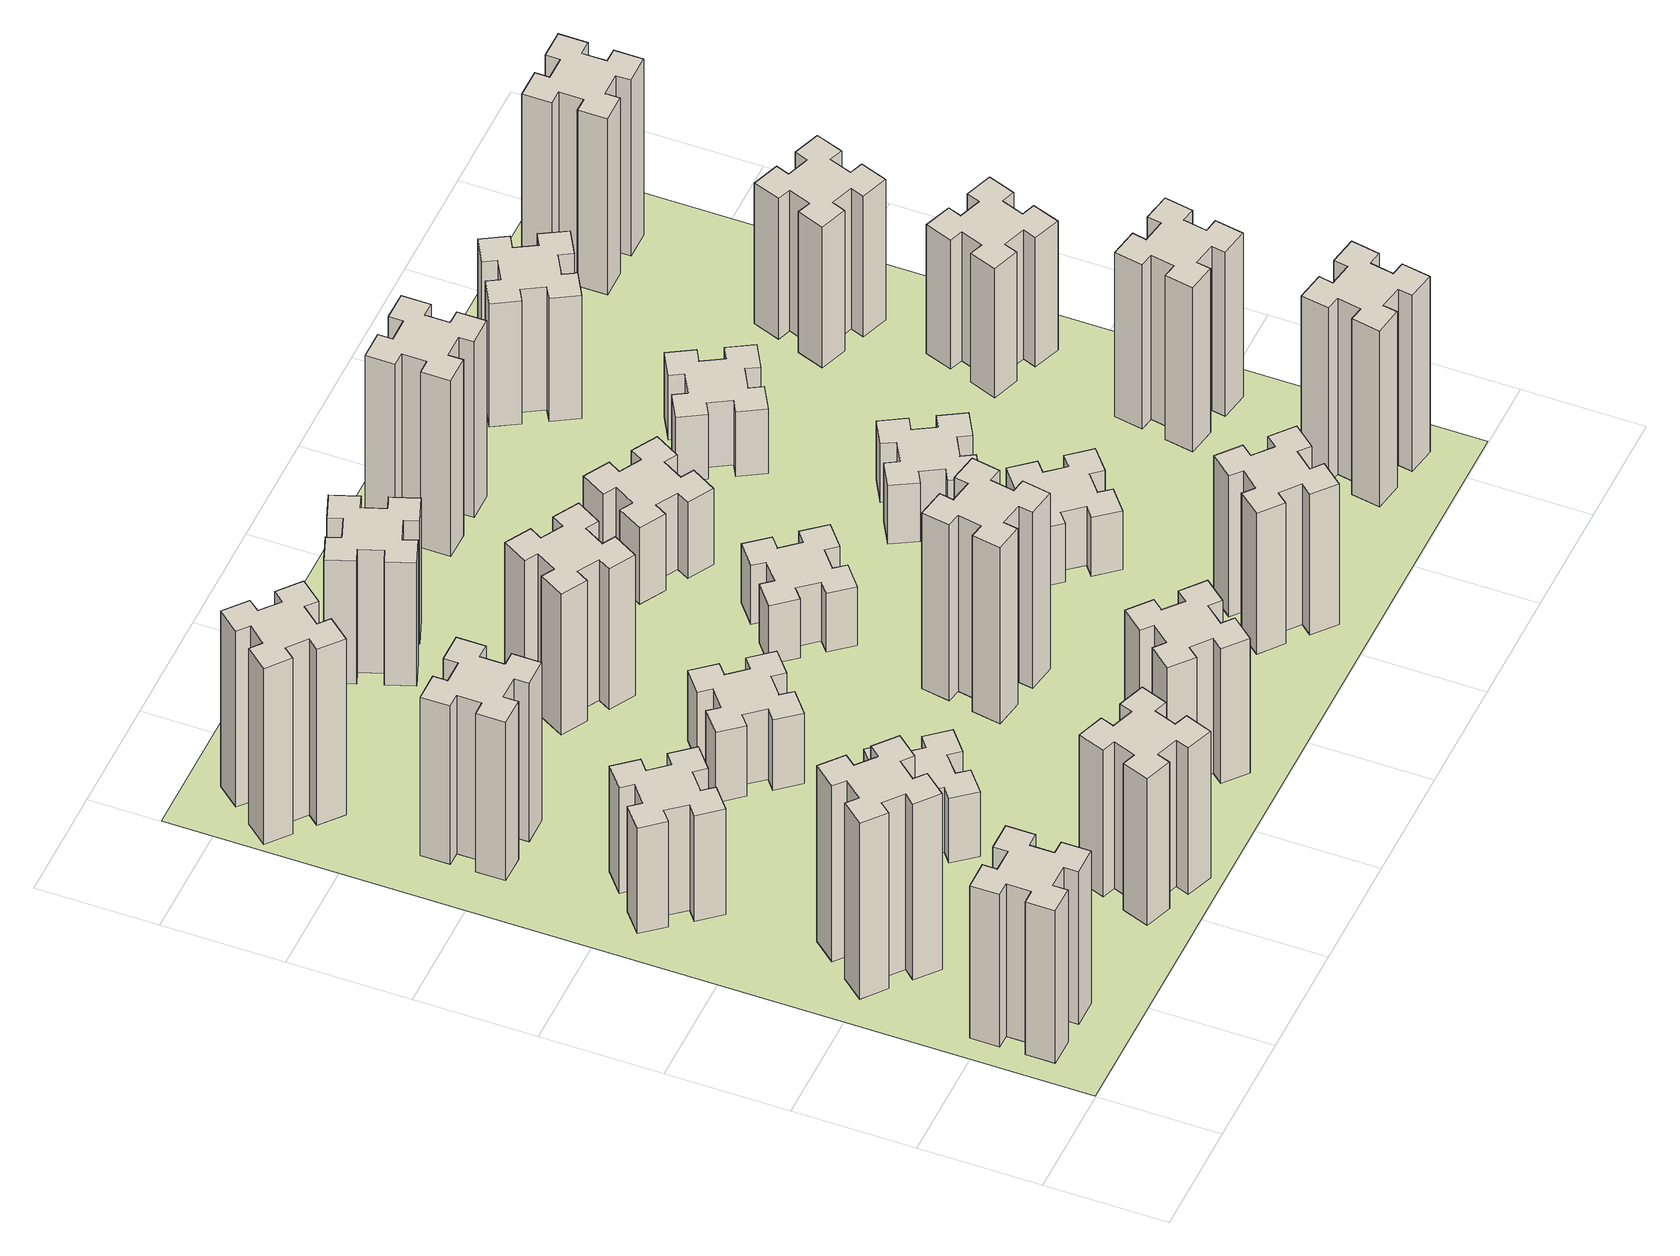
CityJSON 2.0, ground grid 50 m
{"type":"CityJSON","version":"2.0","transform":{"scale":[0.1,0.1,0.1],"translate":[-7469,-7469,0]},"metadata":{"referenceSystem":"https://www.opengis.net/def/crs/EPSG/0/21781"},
"CityObjects":{
"building1":{"type":"Building","attributes":{"class":"1000","function":"1000","usage":"1000","yearOfConstruction":2016,"roofType":"1000","measuredHeight":78,"storeysAboveGround":30,"storeysBelowGround":0},"geometry":[{"type":"Solid","lod":"1","boundaries":[[[[0,1,2,3,4,5,6,7,8,9,10,11,12,13,14,15,16,17,18,19]],[[17,16,20,21]],[[16,15,22,20]],[[15,14,23,22]],[[14,13,24,23]],[[13,12,25,24]],[[12,11,26,25]],[[11,10,27,26]],[[10,9,28,27]],[[9,8,29,28]],[[8,7,30,29]],[[7,6,31,30]],[[6,5,32,31]],[[5,4,33,32]],[[4,3,34,33]],[[3,2,35,34]],[[2,1,36,35]],[[1,0,37,36]],[[0,19,38,37]],[[19,18,39,38]],[[18,17,21,39]],[[24,25,26,27,28,29,30,31,32,33,34,35,36,37,38,39,21,20,22,23]]]]}]},
"building2":{"type":"Building","attributes":{"class":"1000","function":"1000","usage":"1000","yearOfConstruction":2016,"roofType":"1000","measuredHeight":90,"storeysAboveGround":30,"storeysBelowGround":0},"geometry":[{"type":"Solid","lod":"1","boundaries":[[[[40,41,42,43,44,45,46,47,48,49,50,51,52,53,54,55,56,57,58,59]],[[57,56,60,61]],[[56,55,62,60]],[[55,54,63,62]],[[54,53,64,63]],[[53,52,65,64]],[[52,51,66,65]],[[51,50,67,66]],[[50,49,68,67]],[[49,48,69,68]],[[48,47,70,69]],[[47,46,71,70]],[[46,45,72,71]],[[45,44,73,72]],[[44,43,74,73]],[[43,42,75,74]],[[42,41,76,75]],[[41,40,77,76]],[[40,59,78,77]],[[59,58,79,78]],[[58,57,61,79]],[[64,65,66,67,68,69,70,71,72,73,74,75,76,77,78,79,61,60,62,63]]]]}]},
"building3":{"type":"Building","attributes":{"class":"1000","function":"1000","usage":"1000","yearOfConstruction":2016,"roofType":"1000","measuredHeight":54,"storeysAboveGround":30,"storeysBelowGround":0},"geometry":[{"type":"Solid","lod":"1","boundaries":[[[[80,81,82,83,84,85,86,87,88,89,90,91,92,93,94,95,96,97,98,99]],[[97,96,100,101]],[[96,95,102,100]],[[95,94,103,102]],[[94,93,104,103]],[[93,92,105,104]],[[92,91,106,105]],[[91,90,107,106]],[[90,89,108,107]],[[89,88,109,108]],[[88,87,110,109]],[[87,86,111,110]],[[86,85,112,111]],[[85,84,113,112]],[[84,83,114,113]],[[83,82,115,114]],[[82,81,116,115]],[[81,80,117,116]],[[80,99,118,117]],[[99,98,119,118]],[[98,97,101,119]],[[104,105,106,107,108,109,110,111,112,113,114,115,116,117,118,119,101,100,102,103]]]]}]},
"building4":{"type":"Building","attributes":{"class":"1000","function":"1000","usage":"1000","yearOfConstruction":2016,"roofType":"1000","measuredHeight":81,"storeysAboveGround":30,"storeysBelowGround":0},"geometry":[{"type":"Solid","lod":"1","boundaries":[[[[120,121,122,123,124,125,126,127,128,129,130,131,132,133,134,135,136,137,138,139]],[[137,136,140,141]],[[136,135,142,140]],[[135,134,143,142]],[[134,133,144,143]],[[133,132,145,144]],[[132,131,146,145]],[[131,130,147,146]],[[130,129,148,147]],[[129,128,149,148]],[[128,127,150,149]],[[127,126,151,150]],[[126,125,152,151]],[[125,124,153,152]],[[124,123,154,153]],[[123,122,155,154]],[[122,121,156,155]],[[121,120,157,156]],[[120,139,158,157]],[[139,138,159,158]],[[138,137,141,159]],[[144,145,146,147,148,149,150,151,152,153,154,155,156,157,158,159,141,140,142,143]]]]}]},
"building5":{"type":"Building","attributes":{"class":"1000","function":"1000","usage":"1000","yearOfConstruction":2016,"roofType":"1000","measuredHeight":75,"storeysAboveGround":30,"storeysBelowGround":0},"geometry":[{"type":"Solid","lod":"1","boundaries":[[[[160,161,162,163,164,165,166,167,168,169,170,171,172,173,174,175,176,177,178,179]],[[177,176,180,181]],[[176,175,182,180]],[[175,174,183,182]],[[174,173,184,183]],[[173,172,185,184]],[[172,171,186,185]],[[171,170,187,186]],[[170,169,188,187]],[[169,168,189,188]],[[168,167,190,189]],[[167,166,191,190]],[[166,165,192,191]],[[165,164,193,192]],[[164,163,194,193]],[[163,162,195,194]],[[162,161,196,195]],[[161,160,197,196]],[[160,179,198,197]],[[179,178,199,198]],[[178,177,181,199]],[[184,185,186,187,188,189,190,191,192,193,194,195,196,197,198,199,181,180,182,183]]]]}]},
"building6":{"type":"Building","attributes":{"class":"1000","function":"1000","usage":"1000","yearOfConstruction":2016,"roofType":"1000","measuredHeight":90,"storeysAboveGround":30,"storeysBelowGround":0},"geometry":[{"type":"Solid","lod":"1","boundaries":[[[[200,201,202,203,204,205,206,207,208,209,210,211,212,213,214,215,216,217,218,219]],[[217,216,220,221]],[[216,215,222,220]],[[215,214,223,222]],[[214,213,224,223]],[[213,212,225,224]],[[212,211,226,225]],[[211,210,227,226]],[[210,209,228,227]],[[209,208,229,228]],[[208,207,230,229]],[[207,206,231,230]],[[206,205,232,231]],[[205,204,233,232]],[[204,203,234,233]],[[203,202,235,234]],[[202,201,236,235]],[[201,200,237,236]],[[200,219,238,237]],[[219,218,239,238]],[[218,217,221,239]],[[224,225,226,227,228,229,230,231,232,233,234,235,236,237,238,239,221,220,222,223]]]]}]},
"building7":{"type":"Building","attributes":{"class":"1000","function":"1000","usage":"1000","yearOfConstruction":2016,"roofType":"1000","measuredHeight":33,"storeysAboveGround":30,"storeysBelowGround":0},"geometry":[{"type":"Solid","lod":"1","boundaries":[[[[240,241,242,243,244,245,246,247,248,249,250,251,252,253,254,255,256,257,258,259]],[[257,256,260,261]],[[256,255,262,260]],[[255,254,263,262]],[[254,253,264,263]],[[253,252,265,264]],[[252,251,266,265]],[[251,250,267,266]],[[250,249,268,267]],[[249,248,269,268]],[[248,247,270,269]],[[247,246,271,270]],[[246,245,272,271]],[[245,244,273,272]],[[244,243,274,273]],[[243,242,275,274]],[[242,241,276,275]],[[241,240,277,276]],[[240,259,278,277]],[[259,258,279,278]],[[258,257,261,279]],[[264,265,266,267,268,269,270,271,272,273,274,275,276,277,278,279,261,260,262,263]]]]}]},
"building8":{"type":"Building","attributes":{"class":"1000","function":"1000","usage":"1000","yearOfConstruction":2016,"roofType":"1000","measuredHeight":36,"storeysAboveGround":30,"storeysBelowGround":0},"geometry":[{"type":"Solid","lod":"1","boundaries":[[[[280,281,282,283,284,285,286,287,288,289,290,291,292,293,294,295,296,297,298,299]],[[297,296,300,301]],[[296,295,302,300]],[[295,294,303,302]],[[294,293,304,303]],[[293,292,305,304]],[[292,291,306,305]],[[291,290,307,306]],[[290,289,308,307]],[[289,288,309,308]],[[288,287,310,309]],[[287,286,311,310]],[[286,285,312,311]],[[285,284,313,312]],[[284,283,314,313]],[[283,282,315,314]],[[282,281,316,315]],[[281,280,317,316]],[[280,299,318,317]],[[299,298,319,318]],[[298,297,301,319]],[[304,305,306,307,308,309,310,311,312,313,314,315,316,317,318,319,301,300,302,303]]]]}]},
"building9":{"type":"Building","attributes":{"class":"1000","function":"1000","usage":"1000","yearOfConstruction":2016,"roofType":"1000","measuredHeight":69,"storeysAboveGround":30,"storeysBelowGround":0},"geometry":[{"type":"Solid","lod":"1","boundaries":[[[[320,321,322,323,324,325,326,327,328,329,330,331,332,333,334,335,336,337,338,339]],[[337,336,340,341]],[[336,335,342,340]],[[335,334,343,342]],[[334,333,344,343]],[[333,332,345,344]],[[332,331,346,345]],[[331,330,347,346]],[[330,329,348,347]],[[329,328,349,348]],[[328,327,350,349]],[[327,326,351,350]],[[326,325,352,351]],[[325,324,353,352]],[[324,323,354,353]],[[323,322,355,354]],[[322,321,356,355]],[[321,320,357,356]],[[320,339,358,357]],[[339,338,359,358]],[[338,337,341,359]],[[344,345,346,347,348,349,350,351,352,353,354,355,356,357,358,359,341,340,342,343]]]]}]},
"building10":{"type":"Building","attributes":{"class":"1000","function":"1000","usage":"1000","yearOfConstruction":2016,"roofType":"1000","measuredHeight":72,"storeysAboveGround":30,"storeysBelowGround":0},"geometry":[{"type":"Solid","lod":"1","boundaries":[[[[360,361,362,363,364,365,366,367,368,369,370,371,372,373,374,375,376,377,378,379]],[[377,376,380,381]],[[376,375,382,380]],[[375,374,383,382]],[[374,373,384,383]],[[373,372,385,384]],[[372,371,386,385]],[[371,370,387,386]],[[370,369,388,387]],[[369,368,389,388]],[[368,367,390,389]],[[367,366,391,390]],[[366,365,392,391]],[[365,364,393,392]],[[364,363,394,393]],[[363,362,395,394]],[[362,361,396,395]],[[361,360,397,396]],[[360,379,398,397]],[[379,378,399,398]],[[378,377,381,399]],[[384,385,386,387,388,389,390,391,392,393,394,395,396,397,398,399,381,380,382,383]]]]}]},
"building11":{"type":"Building","attributes":{"class":"1000","function":"1000","usage":"1000","yearOfConstruction":2016,"roofType":"1000","measuredHeight":63,"storeysAboveGround":30,"storeysBelowGround":0},"geometry":[{"type":"Solid","lod":"1","boundaries":[[[[400,401,402,403,404,405,406,407,408,409,410,411,412,413,414,415,416,417,418,419]],[[417,416,420,421]],[[416,415,422,420]],[[415,414,423,422]],[[414,413,424,423]],[[413,412,425,424]],[[412,411,426,425]],[[411,410,427,426]],[[410,409,428,427]],[[409,408,429,428]],[[408,407,430,429]],[[407,406,431,430]],[[406,405,432,431]],[[405,404,433,432]],[[404,403,434,433]],[[403,402,435,434]],[[402,401,436,435]],[[401,400,437,436]],[[400,419,438,437]],[[419,418,439,438]],[[418,417,421,439]],[[424,425,426,427,428,429,430,431,432,433,434,435,436,437,438,439,421,420,422,423]]]]}]},
"building12":{"type":"Building","attributes":{"class":"1000","function":"1000","usage":"1000","yearOfConstruction":2016,"roofType":"1000","measuredHeight":90,"storeysAboveGround":30,"storeysBelowGround":0},"geometry":[{"type":"Solid","lod":"1","boundaries":[[[[440,441,442,443,444,445,446,447,448,449,450,451,452,453,454,455,456,457,458,459]],[[457,456,460,461]],[[456,455,462,460]],[[455,454,463,462]],[[454,453,464,463]],[[453,452,465,464]],[[452,451,466,465]],[[451,450,467,466]],[[450,449,468,467]],[[449,448,469,468]],[[448,447,470,469]],[[447,446,471,470]],[[446,445,472,471]],[[445,444,473,472]],[[444,443,474,473]],[[443,442,475,474]],[[442,441,476,475]],[[441,440,477,476]],[[440,459,478,477]],[[459,458,479,478]],[[458,457,461,479]],[[464,465,466,467,468,469,470,471,472,473,474,475,476,477,478,479,461,460,462,463]]]]}]},
"building13":{"type":"Building","attributes":{"class":"1000","function":"1000","usage":"1000","yearOfConstruction":2016,"roofType":"1000","measuredHeight":30,"storeysAboveGround":30,"storeysBelowGround":0},"geometry":[{"type":"Solid","lod":"1","boundaries":[[[[480,481,482,483,484,485,486,487,488,489,490,491,492,493,494,495,496,497,498,499]],[[497,496,500,501]],[[496,495,502,500]],[[495,494,503,502]],[[494,493,504,503]],[[493,492,505,504]],[[492,491,506,505]],[[491,490,507,506]],[[490,489,508,507]],[[489,488,509,508]],[[488,487,510,509]],[[487,486,511,510]],[[486,485,512,511]],[[485,484,513,512]],[[484,483,514,513]],[[483,482,515,514]],[[482,481,516,515]],[[481,480,517,516]],[[480,499,518,517]],[[499,498,519,518]],[[498,497,501,519]],[[504,505,506,507,508,509,510,511,512,513,514,515,516,517,518,519,501,500,502,503]]]]}]},
"building14":{"type":"Building","attributes":{"class":"1000","function":"1000","usage":"1000","yearOfConstruction":2016,"roofType":"1000","measuredHeight":72,"storeysAboveGround":30,"storeysBelowGround":0},"geometry":[{"type":"Solid","lod":"1","boundaries":[[[[520,521,522,523,524,525,526,527,528,529,530,531,532,533,534,535,536,537,538,539]],[[537,536,540,541]],[[536,535,542,540]],[[535,534,543,542]],[[534,533,544,543]],[[533,532,545,544]],[[532,531,546,545]],[[531,530,547,546]],[[530,529,548,547]],[[529,528,549,548]],[[528,527,550,549]],[[527,526,551,550]],[[526,525,552,551]],[[525,524,553,552]],[[524,523,554,553]],[[523,522,555,554]],[[522,521,556,555]],[[521,520,557,556]],[[520,539,558,557]],[[539,538,559,558]],[[538,537,541,559]],[[544,545,546,547,548,549,550,551,552,553,554,555,556,557,558,559,541,540,542,543]]]]}]},
"building15":{"type":"Building","attributes":{"class":"1000","function":"1000","usage":"1000","yearOfConstruction":2016,"roofType":"1000","measuredHeight":39,"storeysAboveGround":30,"storeysBelowGround":0},"geometry":[{"type":"Solid","lod":"1","boundaries":[[[[560,561,562,563,564,565,566,567,568,569,570,571,572,573,574,575,576,577,578,579]],[[577,576,580,581]],[[576,575,582,580]],[[575,574,583,582]],[[574,573,584,583]],[[573,572,585,584]],[[572,571,586,585]],[[571,570,587,586]],[[570,569,588,587]],[[569,568,589,588]],[[568,567,590,589]],[[567,566,591,590]],[[566,565,592,591]],[[565,564,593,592]],[[564,563,594,593]],[[563,562,595,594]],[[562,561,596,595]],[[561,560,597,596]],[[560,579,598,597]],[[579,578,599,598]],[[578,577,581,599]],[[584,585,586,587,588,589,590,591,592,593,594,595,596,597,598,599,581,580,582,583]]]]}]},
"building16":{"type":"Building","attributes":{"class":"1000","function":"1000","usage":"1000","yearOfConstruction":2016,"roofType":"1000","measuredHeight":90,"storeysAboveGround":30,"storeysBelowGround":0},"geometry":[{"type":"Solid","lod":"1","boundaries":[[[[600,601,602,603,604,605,606,607,608,609,610,611,612,613,614,615,616,617,618,619]],[[617,616,620,621]],[[616,615,622,620]],[[615,614,623,622]],[[614,613,624,623]],[[613,612,625,624]],[[612,611,626,625]],[[611,610,627,626]],[[610,609,628,627]],[[609,608,629,628]],[[608,607,630,629]],[[607,606,631,630]],[[606,605,632,631]],[[605,604,633,632]],[[604,603,634,633]],[[603,602,635,634]],[[602,601,636,635]],[[601,600,637,636]],[[600,619,638,637]],[[619,618,639,638]],[[618,617,621,639]],[[624,625,626,627,628,629,630,631,632,633,634,635,636,637,638,639,621,620,622,623]]]]}]},
"building17":{"type":"Building","attributes":{"class":"1000","function":"1000","usage":"1000","yearOfConstruction":2016,"roofType":"1000","measuredHeight":30,"storeysAboveGround":30,"storeysBelowGround":0},"geometry":[{"type":"Solid","lod":"1","boundaries":[[[[640,641,642,643,644,645,646,647,648,649,650,651,652,653,654,655,656,657,658,659]],[[657,656,660,661]],[[656,655,662,660]],[[655,654,663,662]],[[654,653,664,663]],[[653,652,665,664]],[[652,651,666,665]],[[651,650,667,666]],[[650,649,668,667]],[[649,648,669,668]],[[648,647,670,669]],[[647,646,671,670]],[[646,645,672,671]],[[645,644,673,672]],[[644,643,674,673]],[[643,642,675,674]],[[642,641,676,675]],[[641,640,677,676]],[[640,659,678,677]],[[659,658,679,678]],[[658,657,661,679]],[[664,665,666,667,668,669,670,671,672,673,674,675,676,677,678,679,661,660,662,663]]]]}]},
"building18":{"type":"Building","attributes":{"class":"1000","function":"1000","usage":"1000","yearOfConstruction":2016,"roofType":"1000","measuredHeight":30,"storeysAboveGround":30,"storeysBelowGround":0},"geometry":[{"type":"Solid","lod":"1","boundaries":[[[[680,681,682,683,684,685,686,687,688,689,690,691,692,693,694,695,696,697,698,699]],[[697,696,700,701]],[[696,695,702,700]],[[695,694,703,702]],[[694,693,704,703]],[[693,692,705,704]],[[692,691,706,705]],[[691,690,707,706]],[[690,689,708,707]],[[689,688,709,708]],[[688,687,710,709]],[[687,686,711,710]],[[686,685,712,711]],[[685,684,713,712]],[[684,683,714,713]],[[683,682,715,714]],[[682,681,716,715]],[[681,680,717,716]],[[680,699,718,717]],[[699,698,719,718]],[[698,697,701,719]],[[704,705,706,707,708,709,710,711,712,713,714,715,716,717,718,719,701,700,702,703]]]]}]},
"building19":{"type":"Building","attributes":{"class":"1000","function":"1000","usage":"1000","yearOfConstruction":2016,"roofType":"1000","measuredHeight":33,"storeysAboveGround":30,"storeysBelowGround":0},"geometry":[{"type":"Solid","lod":"1","boundaries":[[[[720,721,722,723,724,725,726,727,728,729,730,731,732,733,734,735,736,737,738,739]],[[737,736,740,741]],[[736,735,742,740]],[[735,734,743,742]],[[734,733,744,743]],[[733,732,745,744]],[[732,731,746,745]],[[731,730,747,746]],[[730,729,748,747]],[[729,728,749,748]],[[728,727,750,749]],[[727,726,751,750]],[[726,725,752,751]],[[725,724,753,752]],[[724,723,754,753]],[[723,722,755,754]],[[722,721,756,755]],[[721,720,757,756]],[[720,739,758,757]],[[739,738,759,758]],[[738,737,741,759]],[[744,745,746,747,748,749,750,751,752,753,754,755,756,757,758,759,741,740,742,743]]]]}]},
"building20":{"type":"Building","attributes":{"class":"1000","function":"1000","usage":"1000","yearOfConstruction":2016,"roofType":"1000","measuredHeight":90,"storeysAboveGround":30,"storeysBelowGround":0},"geometry":[{"type":"Solid","lod":"1","boundaries":[[[[760,761,762,763,764,765,766,767,768,769,770,771,772,773,774,775,776,777,778,779]],[[777,776,780,781]],[[776,775,782,780]],[[775,774,783,782]],[[774,773,784,783]],[[773,772,785,784]],[[772,771,786,785]],[[771,770,787,786]],[[770,769,788,787]],[[769,768,789,788]],[[768,767,790,789]],[[767,766,791,790]],[[766,765,792,791]],[[765,764,793,792]],[[764,763,794,793]],[[763,762,795,794]],[[762,761,796,795]],[[761,760,797,796]],[[760,779,798,797]],[[779,778,799,798]],[[778,777,781,799]],[[784,785,786,787,788,789,790,791,792,793,794,795,796,797,798,799,781,780,782,783]]]]}]},
"building21":{"type":"Building","attributes":{"class":"1000","function":"1000","usage":"1000","yearOfConstruction":2016,"roofType":"1000","measuredHeight":63,"storeysAboveGround":30,"storeysBelowGround":0},"geometry":[{"type":"Solid","lod":"1","boundaries":[[[[800,801,802,803,804,805,806,807,808,809,810,811,812,813,814,815,816,817,818,819]],[[817,816,820,821]],[[816,815,822,820]],[[815,814,823,822]],[[814,813,824,823]],[[813,812,825,824]],[[812,811,826,825]],[[811,810,827,826]],[[810,809,828,827]],[[809,808,829,828]],[[808,807,830,829]],[[807,806,831,830]],[[806,805,832,831]],[[805,804,833,832]],[[804,803,834,833]],[[803,802,835,834]],[[802,801,836,835]],[[801,800,837,836]],[[800,819,838,837]],[[819,818,839,838]],[[818,817,821,839]],[[824,825,826,827,828,829,830,831,832,833,834,835,836,837,838,839,821,820,822,823]]]]}]},
"building22":{"type":"Building","attributes":{"class":"1000","function":"1000","usage":"1000","yearOfConstruction":2016,"roofType":"1000","measuredHeight":84,"storeysAboveGround":30,"storeysBelowGround":0},"geometry":[{"type":"Solid","lod":"1","boundaries":[[[[840,841,842,843,844,845,846,847,848,849,850,851,852,853,854,855,856,857,858,859]],[[857,856,860,861]],[[856,855,862,860]],[[855,854,863,862]],[[854,853,864,863]],[[853,852,865,864]],[[852,851,866,865]],[[851,850,867,866]],[[850,849,868,867]],[[849,848,869,868]],[[848,847,870,869]],[[847,846,871,870]],[[846,845,872,871]],[[845,844,873,872]],[[844,843,874,873]],[[843,842,875,874]],[[842,841,876,875]],[[841,840,877,876]],[[840,859,878,877]],[[859,858,879,878]],[[858,857,861,879]],[[864,865,866,867,868,869,870,871,872,873,874,875,876,877,878,879,861,860,862,863]]]]}]},
"building23":{"type":"Building","attributes":{"class":"1000","function":"1000","usage":"1000","yearOfConstruction":2016,"roofType":"1000","measuredHeight":66,"storeysAboveGround":30,"storeysBelowGround":0},"geometry":[{"type":"Solid","lod":"1","boundaries":[[[[880,881,882,883,884,885,886,887,888,889,890,891,892,893,894,895,896,897,898,899]],[[897,896,900,901]],[[896,895,902,900]],[[895,894,903,902]],[[894,893,904,903]],[[893,892,905,904]],[[892,891,906,905]],[[891,890,907,906]],[[890,889,908,907]],[[889,888,909,908]],[[888,887,910,909]],[[887,886,911,910]],[[886,885,912,911]],[[885,884,913,912]],[[884,883,914,913]],[[883,882,915,914]],[[882,881,916,915]],[[881,880,917,916]],[[880,899,918,917]],[[899,898,919,918]],[[898,897,901,919]],[[904,905,906,907,908,909,910,911,912,913,914,915,916,917,918,919,901,900,902,903]]]]}]},
"building24":{"type":"Building","attributes":{"class":"1000","function":"1000","usage":"1000","yearOfConstruction":2016,"roofType":"1000","measuredHeight":72,"storeysAboveGround":30,"storeysBelowGround":0},"geometry":[{"type":"Solid","lod":"1","boundaries":[[[[920,921,922,923,924,925,926,927,928,929,930,931,932,933,934,935,936,937,938,939]],[[937,936,940,941]],[[936,935,942,940]],[[935,934,943,942]],[[934,933,944,943]],[[933,932,945,944]],[[932,931,946,945]],[[931,930,947,946]],[[930,929,948,947]],[[929,928,949,948]],[[928,927,950,949]],[[927,926,951,950]],[[926,925,952,951]],[[925,924,953,952]],[[924,923,954,953]],[[923,922,955,954]],[[922,921,956,955]],[[921,920,957,956]],[[920,939,958,957]],[[939,938,959,958]],[[938,937,941,959]],[[944,945,946,947,948,949,950,951,952,953,954,955,956,957,958,959,941,940,942,943]]]]}]},
"building25":{"type":"Building","attributes":{"class":"1000","function":"1000","usage":"1000","yearOfConstruction":2016,"roofType":"1000","measuredHeight":90,"storeysAboveGround":30,"storeysBelowGround":0},"geometry":[{"type":"Solid","lod":"1","boundaries":[[[[960,961,962,963,964,965,966,967,968,969,970,971,972,973,974,975,976,977,978,979]],[[977,976,980,981]],[[976,975,982,980]],[[975,974,983,982]],[[974,973,984,983]],[[973,972,985,984]],[[972,971,986,985]],[[971,970,987,986]],[[970,969,988,987]],[[969,968,989,988]],[[968,967,990,989]],[[967,966,991,990]],[[966,965,992,991]],[[965,964,993,992]],[[964,963,994,993]],[[963,962,995,994]],[[962,961,996,995]],[[961,960,997,996]],[[960,979,998,997]],[[979,978,999,998]],[[978,977,981,999]],[[984,985,986,987,988,989,990,991,992,993,994,995,996,997,998,999,981,980,982,983]]]]}]},
"landuse1":{"type":"LandUse","attributes":{"name":"plot1","function":"1010"},"geometry":[{"type":"MultiSurface","lod":"1","boundaries":[[[1000,1001,1002,1003]]]}]}
},
"vertices":[
[165,425,0],[165,325,0],[105,325,0],[105,205,0],[225,205,0],[225,265,0],[325,265,0],[325,205,0],[445,205,0],[445,325,0],[385,325,0],[385,425,0],[445,425,0],[445,545,0],[325,545,0],[325,485,0],[225,485,0],[225,545,0],[105,545,0],[105,425,0],[225,485,780],[225,545,780],[325,485,780],[325,545,780],[445,545,780],[445,425,780],[385,425,780],[385,325,780],[445,325,780],[445,205,780],[325,205,780],[325,265,780],[225,265,780],[225,205,780],[105,205,780],[105,325,780],[165,325,780],[165,425,780],[105,425,780],[105,545,780],
[484,1067,0],[408,1132,0],[446,1178,0],[354,1255,0],[277,1163,0],[323,1124,0],[259,1048,0],[213,1086,0],[136,994,0],[228,917,0],[266,963,0],[343,899,0],[304,853,0],[396,776,0],[473,868,0],[427,906,0],[492,983,0],[538,944,0],[615,1036,0],[523,1113,0],[492,983,900],[538,944,900],[427,906,900],[473,868,900],[396,776,900],[304,853,900],[343,899,900],[266,963,900],[228,917,900],[136,994,900],[213,1086,900],[259,1048,900],[323,1124,900],[277,1163,900],[354,1255,900],[446,1178,900],[408,1132,900],[484,1067,900],[523,1113,900],[615,1036,900],
[492,1888,0],[427,1964,0],[473,2003,0],[396,2095,0],[304,2018,0],[343,1972,0],[266,1907,0],[228,1953,0],[136,1876,0],[213,1784,0],[259,1823,0],[323,1746,0],[277,1708,0],[354,1616,0],[446,1693,0],[408,1739,0],[484,1803,0],[523,1757,0],[615,1834,0],[538,1926,0],[484,1803,540],[523,1757,540],[408,1739,540],[446,1693,540],[354,1616,540],[277,1708,540],[323,1746,540],[259,1823,540],[213,1784,540],[136,1876,540],[228,1953,540],[266,1907,540],[343,1972,540],[304,2018,540],[396,2095,540],[473,2003,540],[427,1964,540],[492,1888,540],[538,1926,540],[615,1834,540],
[485,2545,0],[485,2645,0],[545,2645,0],[545,2765,0],[425,2765,0],[425,2705,0],[325,2705,0],[325,2765,0],[205,2765,0],[205,2645,0],[265,2645,0],[265,2545,0],[205,2545,0],[205,2425,0],[325,2425,0],[325,2485,0],[425,2485,0],[425,2425,0],[545,2425,0],[545,2545,0],[425,2485,810],[425,2425,810],[325,2485,810],[325,2425,810],[205,2425,810],[205,2545,810],[265,2545,810],[265,2645,810],[205,2645,810],[205,2765,810],[325,2765,810],[325,2705,810],[425,2705,810],[425,2765,810],[545,2765,810],[545,2645,810],[485,2645,810],[485,2545,810],[545,2545,810],[545,2425,810],
[1029,360,0],[995,266,0],[939,287,0],[897,174,0],[1010,133,0],[1031,189,0],[1125,155,0],[1104,99,0],[1217,57,0],[1258,170,0],[1202,191,0],[1236,285,0],[1292,264,0],[1333,377,0],[1220,418,0],[1200,362,0],[1106,396,0],[1127,452,0],[1014,493,0],[973,380,0],[1106,396,750],[1127,452,750],[1200,362,750],[1220,418,750],[1333,377,750],[1292,264,750],[1236,285,750],[1202,191,750],[1258,170,750],[1217,57,750],[1104,99,750],[1125,155,750],[1031,189,750],[1010,133,750],[897,174,750],[939,287,750],[995,266,750],[1029,360,750],[973,380,750],[1014,493,750],
[384,3387,0],[308,3452,0],[346,3498,0],[254,3575,0],[177,3483,0],[223,3444,0],[159,3368,0],[113,3406,0],[36,3314,0],[128,3237,0],[166,3283,0],[243,3219,0],[204,3173,0],[296,3096,0],[373,3188,0],[327,3226,0],[392,3303,0],[438,3264,0],[515,3356,0],[423,3433,0],[392,3303,900],[438,3264,900],[327,3226,900],[373,3188,900],[296,3096,900],[204,3173,900],[243,3219,900],[166,3283,900],[128,3237,900],[36,3314,900],[113,3406,900],[159,3368,900],[223,3444,900],[177,3483,900],[254,3575,900],[346,3498,900],[308,3452,900],[384,3387,900],[423,3433,900],[515,3356,900],
[983,1232,0],[906,1167,0],[868,1213,0],[776,1136,0],[853,1044,0],[899,1083,0],[963,1006,0],[917,968,0],[994,876,0],[1086,953,0],[1048,999,0],[1124,1063,0],[1163,1017,0],[1255,1094,0],[1178,1186,0],[1132,1148,0],[1067,1224,0],[1113,1263,0],[1036,1355,0],[944,1278,0],[1067,1224,330],[1113,1263,330],[1132,1148,330],[1178,1186,330],[1255,1094,330],[1163,1017,330],[1124,1063,330],[1048,999,330],[1086,953,330],[994,876,330],[917,968,330],[963,1006,330],[899,1083,330],[853,1044,330],[776,1136,330],[868,1213,330],[906,1167,330],[983,1232,330],[944,1278,330],[1036,1355,330],
[1083,1972,0],[1006,1907,0],[968,1953,0],[876,1876,0],[953,1784,0],[999,1823,0],[1063,1746,0],[1017,1708,0],[1094,1616,0],[1186,1693,0],[1148,1739,0],[1224,1803,0],[1263,1757,0],[1355,1834,0],[1278,1926,0],[1232,1888,0],[1167,1964,0],[1213,2003,0],[1136,2095,0],[1044,2018,0],[1167,1964,360],[1213,2003,360],[1232,1888,360],[1278,1926,360],[1355,1834,360],[1263,1757,360],[1224,1803,360],[1148,1739,360],[1186,1693,360],[1094,1616,360],[1017,1708,360],[1063,1746,360],[999,1823,360],[953,1784,360],[876,1876,360],[968,1953,360],[1006,1907,360],[1083,1972,360],[1044,2018,360],[1136,2095,360],
[1864,427,0],[1788,492,0],[1826,538,0],[1734,615,0],[1657,523,0],[1703,484,0],[1639,408,0],[1593,446,0],[1516,354,0],[1608,277,0],[1646,323,0],[1723,259,0],[1684,213,0],[1776,136,0],[1853,228,0],[1807,266,0],[1872,343,0],[1918,304,0],[1995,396,0],[1903,473,0],[1872,343,690],[1918,304,690],[1807,266,690],[1853,228,690],[1776,136,690],[1684,213,690],[1723,259,690],[1646,323,690],[1608,277,690],[1516,354,690],[1593,446,690],[1639,408,690],[1703,484,690],[1657,523,690],[1734,615,690],[1826,538,690],[1788,492,690],[1864,427,690],[1903,473,690],[1995,396,690],
[1314,2666,0],[1227,2716,0],[1257,2768,0],[1153,2828,0],[1093,2724,0],[1145,2694,0],[1095,2607,0],[1043,2637,0],[983,2533,0],[1087,2473,0],[1117,2525,0],[1204,2475,0],[1174,2423,0],[1278,2363,0],[1338,2467,0],[1286,2497,0],[1336,2584,0],[1388,2554,0],[1448,2658,0],[1344,2718,0],[1336,2584,720],[1388,2554,720],[1286,2497,720],[1338,2467,720],[1278,2363,720],[1174,2423,720],[1204,2475,720],[1117,2525,720],[1087,2473,720],[983,2533,720],[1043,2637,720],[1095,2607,720],[1145,2694,720],[1093,2724,720],[1153,2828,720],[1257,2768,720],[1227,2716,720],[1314,2666,720],[1344,2718,720],[1448,2658,720],
[1125,3456,0],[1031,3422,0],[1010,3478,0],[897,3437,0],[939,3324,0],[995,3345,0],[1029,3251,0],[973,3230,0],[1014,3117,0],[1127,3159,0],[1106,3215,0],[1200,3249,0],[1220,3193,0],[1333,3234,0],[1292,3347,0],[1236,3326,0],[1202,3420,0],[1258,3440,0],[1217,3553,0],[1104,3512,0],[1202,3420,630],[1258,3440,630],[1236,3326,630],[1292,3347,630],[1333,3234,630],[1220,3193,630],[1200,3249,630],[1106,3215,630],[1127,3159,630],[1014,3117,630],[973,3230,630],[1029,3251,630],[995,3345,630],[939,3324,630],[897,3437,630],[1010,3478,630],[1031,3422,630],[1125,3456,630],[1104,3512,630],[1217,3553,630],
[1955,1147,0],[1972,1245,0],[2031,1235,0],[2052,1353,0],[1934,1374,0],[1924,1315,0],[1825,1332,0],[1836,1391,0],[1717,1412,0],[1697,1294,0],[1756,1284,0],[1738,1185,0],[1679,1196,0],[1658,1077,0],[1777,1057,0],[1787,1116,0],[1885,1098,0],[1875,1039,0],[1993,1018,0],[2014,1137,0],[1885,1098,900],[1875,1039,900],[1787,1116,900],[1777,1057,900],[1658,1077,900],[1679,1196,900],[1738,1185,900],[1756,1284,900],[1697,1294,900],[1717,1412,900],[1836,1391,900],[1825,1332,900],[1924,1315,900],[1934,1374,900],[2052,1353,900],[2031,1235,900],[1972,1245,900],[1955,1147,900],[2014,1137,900],[1993,1018,900],
[1972,1988,0],[1907,2064,0],[1953,2103,0],[1876,2195,0],[1784,2118,0],[1823,2072,0],[1746,2007,0],[1708,2053,0],[1616,1976,0],[1693,1884,0],[1739,1923,0],[1803,1846,0],[1757,1808,0],[1834,1716,0],[1926,1793,0],[1888,1839,0],[1964,1903,0],[2003,1857,0],[2095,1934,0],[2018,2026,0],[1964,1903,300],[2003,1857,300],[1888,1839,300],[1926,1793,300],[1834,1716,300],[1757,1808,300],[1803,1846,300],[1739,1923,300],[1693,1884,300],[1616,1976,300],[1708,2053,300],[1746,2007,300],[1823,2072,300],[1784,2118,300],[1876,2195,300],[1953,2103,300],[1907,2064,300],[1972,1988,300],[2018,2026,300],[2095,1934,300],
[2486,323,0],[2563,259,0],[2524,213,0],[2616,136,0],[2693,228,0],[2647,266,0],[2712,343,0],[2758,304,0],[2835,396,0],[2743,473,0],[2704,427,0],[2628,492,0],[2666,538,0],[2574,615,0],[2497,523,0],[2543,484,0],[2479,408,0],[2433,446,0],[2356,354,0],[2448,277,0],[2479,408,720],[2433,446,720],[2543,484,720],[2497,523,720],[2574,615,720],[2666,538,720],[2628,492,720],[2704,427,720],[2743,473,720],[2835,396,720],[2758,304,720],[2712,343,720],[2647,266,720],[2693,228,720],[2616,136,720],[2524,213,720],[2563,259,720],[2486,323,720],[2448,277,720],[2356,354,720],
[2026,2497,0],[2076,2584,0],[2128,2554,0],[2188,2658,0],[2084,2718,0],[2054,2666,0],[1967,2716,0],[1997,2768,0],[1893,2828,0],[1833,2724,0],[1885,2694,0],[1835,2607,0],[1783,2637,0],[1723,2533,0],[1827,2473,0],[1857,2525,0],[1944,2475,0],[1914,2423,0],[2018,2363,0],[2078,2467,0],[1944,2475,390],[1914,2423,390],[1857,2525,390],[1827,2473,390],[1723,2533,390],[1783,2637,390],[1835,2607,390],[1885,2694,390],[1833,2724,390],[1893,2828,390],[1997,2768,390],[1967,2716,390],[2054,2666,390],[2084,2718,390],[2188,2658,390],[2128,2554,390],[2076,2584,390],[2026,2497,390],[2078,2467,390],[2018,2363,390],
[1965,3385,0],[1965,3485,0],[2025,3485,0],[2025,3605,0],[1905,3605,0],[1905,3545,0],[1805,3545,0],[1805,3605,0],[1685,3605,0],[1685,3485,0],[1745,3485,0],[1745,3385,0],[1685,3385,0],[1685,3265,0],[1805,3265,0],[1805,3325,0],[1905,3325,0],[1905,3265,0],[2025,3265,0],[2025,3385,0],[1905,3325,900],[1905,3265,900],[1805,3325,900],[1805,3265,900],[1685,3265,900],[1685,3385,900],[1745,3385,900],[1745,3485,900],[1685,3485,900],[1685,3605,900],[1805,3605,900],[1805,3545,900],[1905,3545,900],[1905,3605,900],[2025,3605,900],[2025,3485,900],[1965,3485,900],[1965,3385,900],[2025,3385,900],[2025,3265,900],
[2563,1332,0],[2486,1267,0],[2448,1313,0],[2356,1236,0],[2433,1144,0],[2479,1183,0],[2543,1106,0],[2497,1068,0],[2574,976,0],[2666,1053,0],[2628,1099,0],[2704,1163,0],[2743,1117,0],[2835,1194,0],[2758,1286,0],[2712,1248,0],[2647,1324,0],[2693,1363,0],[2616,1455,0],[2524,1378,0],[2647,1324,300],[2693,1363,300],[2712,1248,300],[2758,1286,300],[2835,1194,300],[2743,1117,300],[2704,1163,300],[2628,1099,300],[2666,1053,300],[2574,976,300],[2497,1068,300],[2543,1106,300],[2479,1183,300],[2433,1144,300],[2356,1236,300],[2448,1313,300],[2486,1267,300],[2563,1332,300],[2524,1378,300],[2616,1455,300],
[2475,1744,0],[2525,1657,0],[2473,1627,0],[2533,1523,0],[2637,1583,0],[2607,1635,0],[2694,1685,0],[2724,1633,0],[2828,1693,0],[2768,1797,0],[2716,1767,0],[2666,1854,0],[2718,1884,0],[2658,1988,0],[2554,1928,0],[2584,1876,0],[2497,1826,0],[2467,1878,0],[2363,1818,0],[2423,1714,0],[2497,1826,300],[2467,1878,300],[2584,1876,300],[2554,1928,300],[2658,1988,300],[2718,1884,300],[2666,1854,300],[2716,1767,300],[2768,1797,300],[2828,1693,300],[2724,1633,300],[2694,1685,300],[2607,1635,300],[2637,1583,300],[2533,1523,300],[2473,1627,300],[2525,1657,300],[2475,1744,300],[2423,1714,300],[2363,1818,300],
[2475,2584,0],[2525,2497,0],[2473,2467,0],[2533,2363,0],[2637,2423,0],[2607,2475,0],[2694,2525,0],[2724,2473,0],[2828,2533,0],[2768,2637,0],[2716,2607,0],[2666,2694,0],[2718,2724,0],[2658,2828,0],[2554,2768,0],[2584,2716,0],[2497,2666,0],[2467,2718,0],[2363,2658,0],[2423,2554,0],[2497,2666,330],[2467,2718,330],[2584,2716,330],[2554,2768,330],[2658,2828,330],[2718,2724,330],[2666,2694,330],[2716,2607,330],[2768,2637,330],[2828,2533,330],[2724,2473,330],[2694,2525,330],[2607,2475,330],[2637,2423,330],[2533,2363,330],[2473,2467,330],[2525,2497,330],[2475,2584,330],[2423,2554,330],[2363,2658,330],
[3504,475,0],[3405,492,0],[3416,551,0],[3297,572,0],[3277,454,0],[3336,444,0],[3318,345,0],[3259,356,0],[3238,237,0],[3357,217,0],[3367,276,0],[3465,258,0],[3455,199,0],[3573,178,0],[3594,297,0],[3535,307,0],[3552,405,0],[3611,395,0],[3632,513,0],[3514,534,0],[3552,405,900],[3611,395,900],[3535,307,900],[3594,297,900],[3573,178,900],[3455,199,900],[3465,258,900],[3367,276,900],[3357,217,900],[3238,237,900],[3259,356,900],[3318,345,900],[3336,444,900],[3277,454,900],[3297,572,900],[3416,551,900],[3405,492,900],[3504,475,900],[3514,534,900],[3632,513,900],
[2716,3347,0],[2666,3434,0],[2718,3464,0],[2658,3568,0],[2554,3508,0],[2584,3456,0],[2497,3406,0],[2467,3458,0],[2363,3398,0],[2423,3294,0],[2475,3324,0],[2525,3237,0],[2473,3207,0],[2533,3103,0],[2637,3163,0],[2607,3215,0],[2694,3265,0],[2724,3213,0],[2828,3273,0],[2768,3377,0],[2694,3265,630],[2724,3213,630],[2607,3215,630],[2637,3163,630],[2533,3103,630],[2473,3207,630],[2525,3237,630],[2475,3324,630],[2423,3294,630],[2363,3398,630],[2467,3458,630],[2497,3406,630],[2584,3456,630],[2554,3508,630],[2658,3568,630],[2718,3464,630],[2666,3434,630],[2716,3347,630],[2768,3377,630],[2828,3273,630],
[3336,1184,0],[3318,1085,0],[3259,1096,0],[3238,977,0],[3357,957,0],[3367,1016,0],[3465,998,0],[3455,939,0],[3573,918,0],[3594,1037,0],[3535,1047,0],[3552,1145,0],[3611,1135,0],[3632,1253,0],[3514,1274,0],[3504,1215,0],[3405,1232,0],[3416,1291,0],[3297,1312,0],[3277,1194,0],[3405,1232,840],[3416,1291,840],[3504,1215,840],[3514,1274,840],[3632,1253,840],[3611,1135,840],[3552,1145,840],[3535,1047,840],[3594,1037,840],[3573,918,840],[3455,939,840],[3465,998,840],[3367,1016,840],[3357,957,840],[3238,977,840],[3259,1096,840],[3318,1085,840],[3336,1184,840],[3277,1194,840],[3297,1312,840],
[3520,1942,0],[3426,1976,0],[3447,2032,0],[3334,2073,0],[3293,1960,0],[3349,1940,0],[3315,1846,0],[3259,1867,0],[3217,1754,0],[3330,1713,0],[3351,1769,0],[3445,1735,0],[3424,1679,0],[3537,1637,0],[3578,1750,0],[3522,1771,0],[3556,1865,0],[3612,1844,0],[3653,1957,0],[3540,1998,0],[3556,1865,660],[3612,1844,660],[3522,1771,660],[3578,1750,660],[3537,1637,660],[3424,1679,660],[3445,1735,660],[3351,1769,660],[3330,1713,660],[3217,1754,660],[3259,1867,660],[3315,1846,660],[3349,1940,660],[3293,1960,660],[3334,2073,660],[3447,2032,660],[3426,1976,660],[3520,1942,660],[3540,1998,660],[3653,1957,660],
[3420,2582,0],[3326,2616,0],[3347,2672,0],[3234,2713,0],[3193,2600,0],[3249,2580,0],[3215,2486,0],[3159,2507,0],[3117,2394,0],[3230,2353,0],[3251,2409,0],[3345,2375,0],[3324,2319,0],[3437,2277,0],[3478,2390,0],[3422,2411,0],[3456,2505,0],[3512,2484,0],[3553,2597,0],[3440,2638,0],[3456,2505,720],[3512,2484,720],[3422,2411,720],[3478,2390,720],[3437,2277,720],[3324,2319,720],[3345,2375,720],[3251,2409,720],[3230,2353,720],[3117,2394,720],[3159,2507,720],[3215,2486,720],[3249,2580,720],[3193,2600,720],[3234,2713,720],[3347,2672,720],[3326,2616,720],[3420,2582,720],[3440,2638,720],[3553,2597,720],
[3285,3325,0],[3385,3325,0],[3385,3265,0],[3505,3265,0],[3505,3385,0],[3445,3385,0],[3445,3485,0],[3505,3485,0],[3505,3605,0],[3385,3605,0],[3385,3545,0],[3285,3545,0],[3285,3605,0],[3165,3605,0],[3165,3485,0],[3225,3485,0],[3225,3385,0],[3165,3385,0],[3165,3265,0],[3285,3265,0],[3225,3385,900],[3165,3385,900],[3225,3485,900],[3165,3485,900],[3165,3605,900],[3285,3605,900],[3285,3545,900],[3385,3545,900],[3385,3605,900],[3505,3605,900],[3505,3485,900],[3445,3485,900],[3445,3385,900],[3505,3385,900],[3505,3265,900],[3385,3265,900],[3385,3325,900],[3285,3325,900],[3285,3265,900],[3165,3265,900],
[5,3705,0],[3705,3705,0],[3705,5,0],[5,5,0]
]}
